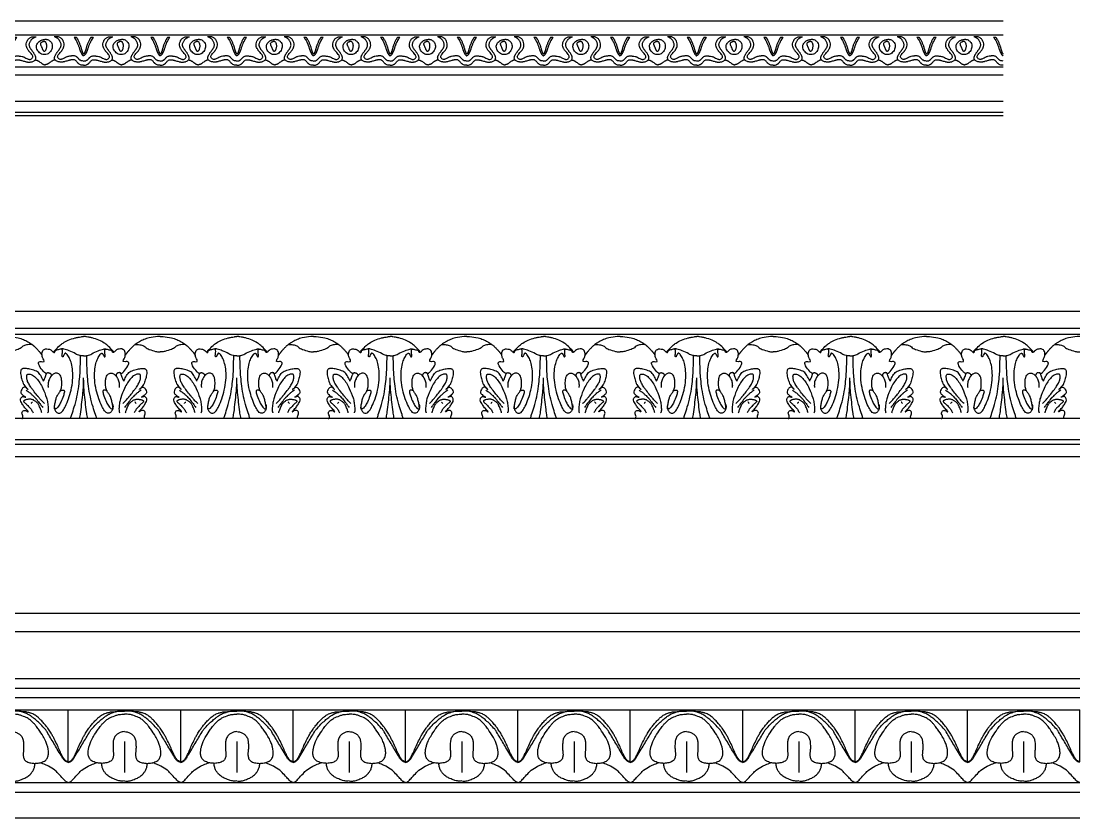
# Model space of a CAD drawing. Header units: millimetres. Extents: x 119.1 to 211.3, y 226 to 289.5.
# Drawn here: x 190.62 to 211.34, y 242.56 to 258.17 of the extents above; entities that cross this region are included whole.
import ezdxf

# ---------------------------------------------------------------- set-up
doc = ezdxf.new("R2010")
doc.units = ezdxf.units.MM

# ---------------------------------------------------------------- blocks, each defined once
blk = doc.blocks.new('*U252')
at = {"color": 0}
for p, q in [((1.5, 1.424), (-1.5, 1.424)), ((1.5, 1.094), (-1.5, 1.094)), ((1.5, 0.973), (-1.5, 0.973)), ((1.5, -0.673), (-1.5, -0.673)), ((1.5, -1.089), (-1.5, -1.089)), ((1.5, -1.178), (-1.5, -1.178)), ((1.5, -1.424), (-1.5, -1.424))]:
    blk.add_line(p, q, dxfattribs=at)
for points in [[(-1.5, 0.937, -0.009265), (-1.461, 0.938, -0.024112), (-1.446, 0.937, -0.032651), (-1.28, 0.91, -0.051327), (-1.178, 0.876, -0.015864), (-1.091, 0.833, -0.029188), (-1.046, 0.805, -0.0031), (-1.009, 0.779, -0.013546), (-1.001, 0.772, -0.005427), (-0.98, 0.756, -0.008258), (-0.967, 0.744, -0.008215), (-0.943, 0.722, -0.010236), (-0.925, 0.704, -0.003917), (-0.906, 0.684, -0.007644), (-0.897, 0.674, -0.001333), (-0.881, 0.656, -0.002462), (-0.873, 0.646, -0.000233), (-0.866, 0.638, -0.000934), (-0.865, 0.637, -0.00168), (-0.858, 0.628, -0.002001), (-0.852, 0.621, -0.000953), (-0.85, 0.619, -0.001013), (-0.849, 0.617, -0.004088), (-0.846, 0.614, -0.003501), (-0.843, 0.61, -0.002399), (-0.84, 0.605, -0.004024), (-0.838, 0.603, -0.000046), (-0.838, 0.603, -0.000083), (-0.837, 0.602, -0.000848), (-0.834, 0.597, -0.000627), (-0.828, 0.59, -0.000987), (-0.828, 0.589, -0.00001), (-0.823, 0.582, -0.00253), (-0.82, 0.577, -0.00158), (-0.815, 0.57)], [(-0.59, 0.634, -0.007905), (-0.566, 0.663, -0.017317), (-0.554, 0.675, -0.019623), (-0.467, 0.758, -0.028886), (-0.403, 0.808, -0.04973), (-0.3, 0.864, -0.041813), (-0.168, 0.907, -0.008229), (-0.107, 0.921, -0.009921), (-0.055, 0.931, -0.024032), (-0.038, 0.933, -0.011014), (0, 0.934)], [(0.59, 0.634, 0.007905), (0.566, 0.663, 0.017317), (0.554, 0.676, 0.019623), (0.467, 0.758, 0.028886), (0.403, 0.808, 0.04973), (0.3, 0.864, 0.041813), (0.168, 0.907, 0.008229), (0.107, 0.921, 0.009921), (0.055, 0.931, 0.024032), (0.038, 0.933, 0.011014), (0, 0.934)], [(1.5, 0.937, 0.009265), (1.461, 0.938, 0.024112), (1.446, 0.937, 0.032651), (1.28, 0.91, 0.051327), (1.178, 0.876, 0.015864), (1.091, 0.833, 0.029188), (1.046, 0.805, 0.0031), (1.009, 0.779, 0.013546), (1.001, 0.773, 0.005427), (0.98, 0.756, 0.008258), (0.967, 0.744, 0.008215), (0.943, 0.722, 0.010236), (0.925, 0.704, 0.003917), (0.906, 0.684, 0.007644), (0.897, 0.674, 0.001333), (0.881, 0.656, 0.002462), (0.873, 0.646, 0.000233), (0.866, 0.638, 0.000934), (0.865, 0.637, 0.00168), (0.858, 0.628, 0.002001), (0.852, 0.621, 0.000953), (0.85, 0.619, 0.001013), (0.849, 0.617, 0.004088), (0.846, 0.614, 0.003501), (0.843, 0.61, 0.002399), (0.84, 0.605, 0.004024), (0.838, 0.603, 0.000046), (0.838, 0.603, 0.000083), (0.837, 0.602, 0.000848), (0.834, 0.597, 0.000627), (0.828, 0.59, 0.000987), (0.828, 0.589, 0.00001), (0.823, 0.582, 0.00253), (0.82, 0.577, 0.00158), (0.815, 0.57)], [(-1.01, 0.78, 0.014875), (-1.036, 0.781, 0.026831), (-1.05, 0.781, 0.021209), (-1.097, 0.775, 0.023595), (-1.138, 0.767, 0.119445), (-1.202, 0.732, -0.091224), (-1.283, 0.683, -0.03369), (-1.409, 0.644, -0.062134), (-1.48, 0.637, -0.001125), (-1.498, 0.637, -0.013389), (-1.5, 0.637), (-1.5, 0.637, -0.000039), (-1.5, 0.637, -0.000035), (-1.5, 0.637)], [(-0.732, 0.203, -0.020945), (-0.766, 0.23, -0.032638), (-0.785, 0.25, -0.043803), (-0.867, 0.361, -0.119072), (-0.883, 0.41, -0.015011), (-0.884, 0.418, -0.038757), (-0.883, 0.421, -0.129555), (-0.88, 0.43, -0.074354), (-0.868, 0.441, -0.259261), (-0.833, 0.445, 0.18913), (-0.787, 0.444, 0.013345), (-0.776, 0.449, 0.163806), (-0.776, 0.449, 0.107539), (-0.775, 0.45, 0.023371), (-0.775, 0.456, 0.155972), (-0.79, 0.501, -0.11976), (-0.813, 0.557, -0.001508), (-0.815, 0.572, -0.008918), (-0.815, 0.575, -0.010488), (-0.815, 0.576, -0.001423), (-0.816, 0.588, -0.081218), (-0.812, 0.623, -0.069504), (-0.797, 0.66, -0.155991), (-0.77, 0.684, -0.110956), (-0.72, 0.693, -0.055891), (-0.671, 0.686, -0.095956), (-0.645, 0.673, -0.036831), (-0.615, 0.648, 0.048737), (-0.592, 0.629, 0.00177), (-0.586, 0.624, 0.023716), (-0.585, 0.624, 0.032981), (-0.583, 0.623, 0.029648), (-0.581, 0.622, 0.049577), (-0.579, 0.622, 0.072701), (-0.577, 0.622, 0.023979), (-0.576, 0.622, 0.014845), (-0.575, 0.623, 0.055902), (-0.574, 0.624, 0.016455), (-0.57, 0.627, 0.071951), (-0.567, 0.63, 0.034458), (-0.562, 0.639, 0.109955), (-0.56, 0.646, 0.074555), (-0.561, 0.655)], [(0, 0.556, -0.02151), (-0.028, 0.556, -0.030126), (-0.048, 0.558, -0.004046), (-0.065, 0.561, -0.00634), (-0.076, 0.564, -0.083104), (-0.157, 0.596, 0.051032), (-0.286, 0.657, 0.014574), (-0.388, 0.689, 0.069057), (-0.41, 0.692, 0.008512), (-0.425, 0.692, 0.022977), (-0.43, 0.692, 0.004694), (-0.434, 0.691, 0.002239), (-0.441, 0.69, 0.024449), (-0.46, 0.686, 0.006332), (-0.532, 0.667, 0.031029), (-0.546, 0.663, 0.012778), (-0.578, 0.649)], [(-0.568, -0.398, 0.033812), (-0.574, -0.423, 0.052081), (-0.575, -0.439, 0.017774), (-0.572, -0.467, 0.030016), (-0.569, -0.483, 0.052207), (-0.564, -0.498, 0.026716), (-0.548, -0.526, 0.08881), (-0.526, -0.55, 0.08924), (-0.498, -0.565, 0.134639), (-0.469, -0.566, 0.10777), (-0.438, -0.551, 0.079959), (-0.408, -0.519, 0.033668), (-0.357, -0.429, 0.028813), (-0.296, -0.282, 0.026117), (-0.247, -0.114, 0.038081), (-0.216, 0.083, 0.041851), (-0.216, 0.265, 0.038801), (-0.24, 0.407, 0.054263), (-0.275, 0.504, 0.038738), (-0.322, 0.583, 0.11177), (-0.346, 0.604, 0.006986), (-0.352, 0.607, 0.056198), (-0.353, 0.608, 0.042827), (-0.356, 0.608, 0.052332), (-0.359, 0.608, 0.057503), (-0.362, 0.607, 0.052735), (-0.365, 0.606, 0.04635), (-0.368, 0.604, 0.036833), (-0.371, 0.6, 0.038453), (-0.376, 0.594, 0.008216), (-0.392, 0.564, 0.035529), (-0.399, 0.549, -0.066631), (-0.403, 0.542, -0.173951), (-0.405, 0.54, -0.082412), (-0.411, 0.539, -0.186842), (-0.418, 0.543, -0.137387), (-0.423, 0.552, -0.129815), (-0.422, 0.576, 0.071509), (-0.416, 0.619, 0.010014), (-0.416, 0.666, 0.075056), (-0.417, 0.672, 0.025866), (-0.419, 0.675, 0.013663), (-0.421, 0.68, 0.058096), (-0.425, 0.686, 0.044747), (-0.431, 0.692)], [(0, 0.556, 0.02151), (0.028, 0.556, 0.030126), (0.048, 0.558, 0.004046), (0.065, 0.562, 0.00634), (0.076, 0.564, 0.083104), (0.157, 0.596, -0.051032), (0.286, 0.657, -0.014574), (0.388, 0.689, -0.069057), (0.41, 0.692, -0.008512), (0.425, 0.692, -0.022977), (0.43, 0.692, -0.004694), (0.434, 0.691, -0.002239), (0.441, 0.69, -0.024449), (0.46, 0.687, -0.006332), (0.532, 0.667, -0.031029), (0.546, 0.663, -0.012778), (0.578, 0.649)], [(0.568, -0.398, -0.033812), (0.574, -0.423, -0.052081), (0.575, -0.439, -0.017774), (0.572, -0.467, -0.030016), (0.569, -0.483, -0.052207), (0.564, -0.498, -0.026716), (0.548, -0.526, -0.08881), (0.526, -0.55, -0.08924), (0.498, -0.565, -0.134639), (0.469, -0.566, -0.10777), (0.438, -0.551, -0.079959), (0.408, -0.519, -0.033668), (0.357, -0.429, -0.028813), (0.296, -0.282, -0.026117), (0.247, -0.114, -0.038081), (0.216, 0.083, -0.041851), (0.216, 0.265, -0.038801), (0.24, 0.407, -0.054263), (0.275, 0.504, -0.038738), (0.322, 0.583, -0.11177), (0.346, 0.604, -0.006986), (0.352, 0.607, -0.056198), (0.353, 0.608, -0.042827), (0.356, 0.608, -0.052332), (0.359, 0.608, -0.057503), (0.362, 0.607, -0.052735), (0.365, 0.606, -0.04635), (0.368, 0.604, -0.036833), (0.371, 0.6, -0.038453), (0.376, 0.594, -0.008216), (0.392, 0.564, -0.035529), (0.399, 0.549, 0.066631), (0.403, 0.542, 0.173951), (0.405, 0.54, 0.082412), (0.411, 0.54, 0.186842), (0.418, 0.543, 0.137387), (0.423, 0.552, 0.129815), (0.422, 0.576, -0.071509), (0.416, 0.62, -0.010014), (0.416, 0.666, -0.075056), (0.417, 0.672, -0.025866), (0.419, 0.675, -0.013663), (0.421, 0.68, -0.058096), (0.425, 0.686, -0.044747), (0.431, 0.692)], [(0.732, 0.203, 0.020945), (0.766, 0.23, 0.032638), (0.785, 0.25, 0.043803), (0.867, 0.361, 0.119072), (0.883, 0.41, 0.015011), (0.884, 0.418, 0.038757), (0.883, 0.422, 0.129555), (0.88, 0.43, 0.074354), (0.868, 0.441, 0.259261), (0.833, 0.445, -0.18913), (0.787, 0.444, -0.013345), (0.776, 0.449, -0.163806), (0.776, 0.449, -0.107539), (0.775, 0.45, -0.023371), (0.775, 0.456, -0.155972), (0.79, 0.501, 0.11976), (0.813, 0.557, 0.001508), (0.815, 0.572, 0.008918), (0.815, 0.575, 0.010488), (0.815, 0.576, 0.001423), (0.816, 0.588, 0.081218), (0.812, 0.623, 0.069504), (0.797, 0.66, 0.155991), (0.77, 0.684, 0.110956), (0.72, 0.693, 0.055891), (0.671, 0.686, 0.095956), (0.645, 0.673, 0.036831), (0.615, 0.648, -0.048737), (0.592, 0.629, -0.00177), (0.586, 0.624, -0.023716), (0.585, 0.624, -0.032981), (0.583, 0.623, -0.029648), (0.581, 0.623, -0.049577), (0.579, 0.622, -0.072701), (0.577, 0.622, -0.023979), (0.576, 0.623, -0.014845), (0.575, 0.623, -0.055902), (0.574, 0.624, -0.016455), (0.57, 0.627, -0.071951), (0.567, 0.63, -0.034458), (0.562, 0.639, -0.109955), (0.56, 0.646, -0.074555), (0.561, 0.655)], [(1.01, 0.78, -0.014875), (1.036, 0.781, -0.026831), (1.05, 0.781, -0.021209), (1.097, 0.775, -0.023595), (1.138, 0.767, -0.119445), (1.202, 0.732, 0.091224), (1.283, 0.683, 0.03369), (1.409, 0.644, 0.062134), (1.48, 0.637, 0.001125), (1.498, 0.637, 0.013389), (1.5, 0.637), (1.5, 0.637, 0.000039), (1.5, 0.637, 0.000035), (1.5, 0.637)], [(-0.256, -0.666, 0.000102), (-0.255, -0.663, 0.000908), (-0.254, -0.662, 0.004932), (-0.232, -0.594, 0.002262), (-0.184, -0.444, 0.021943), (-0.131, -0.243, 0.021968), (-0.096, -0.038, 0.009403), (-0.076, 0.146, 0.013589), (-0.068, 0.274, 0.000142), (-0.064, 0.386, 0.00077), (-0.064, 0.407), (-0.06, 0.53, 0.000003), (-0.06, 0.536, 0.000001), (-0.059, 0.561)], [(0.256, -0.666, -0.000102), (0.255, -0.663, -0.000908), (0.254, -0.662, -0.004932), (0.232, -0.594, -0.002262), (0.184, -0.444, -0.021943), (0.131, -0.243, -0.021968), (0.096, -0.038, -0.009403), (0.076, 0.146, -0.013589), (0.068, 0.274, -0.000142), (0.064, 0.386, -0.00077), (0.064, 0.407), (0.06, 0.531, -0.000003), (0.06, 0.536, -0.000001), (0.059, 0.561)], [(-0.787, 0.064, 0.00877), (-0.797, 0.088, 0.01336), (-0.804, 0.103, 0.026402), (-0.855, 0.192, 0.056614), (-0.885, 0.229, 0.092233), (-0.925, 0.255, 0.039743), (-1.028, 0.289, 0.022208), (-1.121, 0.308, 0.048506), (-1.164, 0.311, 0.041089), (-1.188, 0.308, 0.059061), (-1.204, 0.302, 0.137393), (-1.22, 0.289, 0.089529), (-1.232, 0.262, 0.087248), (-1.234, 0.213, 0.040317), (-1.214, 0.111, 0.015933), (-1.183, 0.016, 0.065164), (-1.172, -0.006, 0.01464), (-1.143, -0.044, 0.017818), (-1.118, -0.074, 0.00035), (-1.107, -0.087, 0.00481), (-1.106, -0.088, 0.002411), (-1.103, -0.09, 0.000727), (-1.096, -0.098, 0.011386), (-1.095, -0.099, 0.003772), (-1.091, -0.102)], [(-0.787, 0.064, 0.014306), (-0.765, 0.108, 0.024734), (-0.755, 0.134, 0.005127), (-0.741, 0.174, -0.009487), (-0.734, 0.195, -0.015183), (-0.726, 0.214, -0.046639), (-0.723, 0.22, -0.127099), (-0.719, 0.223, -0.063815), (-0.71, 0.226, -0.040203), (-0.7, 0.228, -0.037294), (-0.689, 0.227, -0.03761), (-0.679, 0.225, -0.033381), (-0.667, 0.221, -0.056599), (-0.657, 0.216, -0.049447), (-0.647, 0.208, -0.077391), (-0.642, 0.201, -0.036005), (-0.636, 0.185, -0.099467), (-0.634, 0.17, -0.07691), (-0.639, 0.152)], [(-0.571, -0.47, -0.006073), (-0.572, -0.459, -0.029314), (-0.572, -0.456, -0.028141), (-0.568, -0.419, -0.013381), (-0.554, -0.343, -0.015259), (-0.535, -0.265, -0.044845), (-0.525, -0.24, -0.044167), (-0.499, -0.196, 0.03229), (-0.461, -0.138, 0.000932), (-0.454, -0.124, 0.003212), (-0.452, -0.12, 0.025809), (-0.45, -0.116, 0.004976), (-0.441, -0.092, 0.072182), (-0.431, -0.048, 0.030227), (-0.429, 0.06, 0.053945), (-0.441, 0.134, 0.082557), (-0.462, 0.179, 0.098295), (-0.489, 0.207, 0.11707), (-0.52, 0.218, 0.074283), (-0.557, 0.217, 0.096827), (-0.583, 0.207, 0.024807), (-0.612, 0.187, 0.053373), (-0.623, 0.176, 0.005017), (-0.636, 0.16, 0.016579), (-0.639, 0.156, 0.005203), (-0.647, 0.145, 0.005264), (-0.654, 0.134, 0.012438), (-0.657, 0.128, 0.003929), (-0.668, 0.109, 0.0434), (-0.685, 0.069, 0.047147), (-0.695, 0.031, 0.022225), (-0.696, 0.012, 0.010381), (-0.698, -0.029, 0.020066), (-0.697, -0.04, 0.010525), (-0.695, -0.061)], [(0.571, -0.47, 0.006073), (0.572, -0.459, 0.029314), (0.572, -0.456, 0.028141), (0.568, -0.419, 0.013381), (0.554, -0.343, 0.015259), (0.534, -0.265, 0.044845), (0.525, -0.24, 0.044167), (0.499, -0.196, -0.03229), (0.461, -0.138, -0.000932), (0.454, -0.124, -0.003212), (0.452, -0.12, -0.025809), (0.45, -0.116, -0.004976), (0.441, -0.092, -0.072182), (0.431, -0.048, -0.030227), (0.429, 0.06, -0.053945), (0.441, 0.134, -0.082557), (0.462, 0.179, -0.098295), (0.489, 0.207, -0.11707), (0.52, 0.218, -0.074283), (0.557, 0.217, -0.096827), (0.583, 0.207, -0.024807), (0.612, 0.187, -0.053373), (0.623, 0.176, -0.005017), (0.636, 0.16, -0.016579), (0.639, 0.156, -0.005203), (0.647, 0.145, -0.005264), (0.654, 0.134, -0.012438), (0.657, 0.128, -0.003929), (0.668, 0.109, -0.0434), (0.685, 0.069, -0.047147), (0.695, 0.031, -0.022225), (0.696, 0.012, -0.010381), (0.698, -0.029, -0.020066), (0.697, -0.04, -0.010525), (0.695, -0.06)], [(0.787, 0.064, -0.014306), (0.765, 0.108, -0.024734), (0.755, 0.134, -0.005127), (0.741, 0.174, 0.009487), (0.734, 0.195, 0.015183), (0.726, 0.214, 0.046639), (0.723, 0.22, 0.127099), (0.719, 0.223, 0.063815), (0.71, 0.226, 0.040203), (0.7, 0.228, 0.037294), (0.689, 0.227, 0.03761), (0.679, 0.225, 0.033381), (0.667, 0.222, 0.056599), (0.657, 0.216, 0.049447), (0.647, 0.208, 0.077391), (0.642, 0.201, 0.036005), (0.636, 0.185, 0.099467), (0.634, 0.17, 0.07691), (0.639, 0.152)], [(0.787, 0.064, -0.00877), (0.797, 0.088, -0.01336), (0.804, 0.103, -0.026402), (0.855, 0.192, -0.056614), (0.885, 0.229, -0.092233), (0.924, 0.255, -0.039743), (1.028, 0.289, -0.022208), (1.121, 0.308, -0.048506), (1.164, 0.311, -0.041089), (1.188, 0.308, -0.059061), (1.204, 0.302, -0.137393), (1.22, 0.289, -0.089529), (1.232, 0.262, -0.087248), (1.234, 0.213, -0.040317), (1.214, 0.111, -0.015933), (1.183, 0.016, -0.065164), (1.172, -0.006, -0.01464), (1.143, -0.044, -0.017818), (1.118, -0.074, -0.00035), (1.107, -0.087, -0.00481), (1.106, -0.088, -0.002411), (1.103, -0.09, -0.000727), (1.096, -0.098, -0.011386), (1.095, -0.099, -0.003772), (1.091, -0.102)], [(-0.767, -0.378, -0.008207), (-0.821, -0.322, -0.012532), (-0.855, -0.284, -0.000245), (-0.896, -0.236, -0.001727), (-0.901, -0.229, -0.007062), (-0.929, -0.195, -0.002565), (-1.002, -0.1, -0.020394), (-1.034, -0.055, -0.012704), (-1.081, 0.022, -0.067218), (-1.107, 0.085, -0.069212), (-1.115, 0.151, -0.06798), (-1.11, 0.181, -0.133459), (-1.101, 0.195, -0.152515), (-1.091, 0.2, -0.059969), (-1.06, 0.201, -0.114932), (-0.999, 0.18, -0.074336), (-0.924, 0.115, -0.038159), (-0.858, 0.027, -0.03447), (-0.8, -0.08, -0.02422), (-0.727, -0.263, -0.048565), (-0.705, -0.358, -0.012262), (-0.693, -0.461, -0.029323), (-0.692, -0.505, -0.000233), (-0.692, -0.511, -0.002069), (-0.692, -0.512, -0.008085), (-0.693, -0.52, -0.008343), (-0.693, -0.529, -0.038473), (-0.694, -0.531, -0.006966), (-0.696, -0.54, -0.063201), (-0.7, -0.547, -0.043903), (-0.706, -0.557)], [(-0.08, -0.671, 0.004168), (-0.06, -0.568, 0.015717), (-0.056, -0.541, 0.003392), (-0.013, -0.162, 0.014247), (-0.006, -0.072, 0.000833), (-0.005, -0.057, 0.000234), (-0.002, -0.002, 0.007314), (-0.001, 0.051, 0.004931), (0, 0.129)], [(0.08, -0.67, -0.004168), (0.06, -0.568, -0.015717), (0.056, -0.541, -0.003392), (0.013, -0.162, -0.014247), (0.006, -0.072, -0.000833), (0.005, -0.057, -0.000234), (0.002, -0.002, -0.007314), (0.001, 0.051, -0.004931), (0, 0.129)], [(0.767, -0.378, 0.008207), (0.821, -0.322, 0.012532), (0.855, -0.284, 0.000245), (0.896, -0.236, 0.001727), (0.901, -0.229, 0.007062), (0.929, -0.195, 0.002565), (1.002, -0.1, 0.020394), (1.034, -0.055, 0.012704), (1.081, 0.022, 0.067218), (1.107, 0.085, 0.069212), (1.115, 0.151, 0.06798), (1.11, 0.181, 0.133459), (1.101, 0.195, 0.152515), (1.091, 0.2, 0.059969), (1.06, 0.201, 0.114932), (0.999, 0.18, 0.074336), (0.924, 0.115, 0.038159), (0.858, 0.027, 0.03447), (0.8, -0.08, 0.02422), (0.727, -0.263, 0.048565), (0.705, -0.358, 0.012262), (0.693, -0.461, 0.029323), (0.692, -0.505, 0.000233), (0.692, -0.511, 0.002069), (0.692, -0.512, 0.008085), (0.693, -0.52, 0.008343), (0.693, -0.529, 0.038473), (0.694, -0.531, 0.006966), (0.696, -0.54, 0.063201), (0.699, -0.547, 0.043903), (0.706, -0.557)], [(-1.091, -0.102, 0.220719), (-1.091, -0.103, 0.239376), (-1.091, -0.103, 0.096624), (-1.091, -0.102, 0.091823), (-1.091, -0.102, 0.144133), (-1.091, -0.102, 0.026865), (-1.092, -0.1, 0.013184), (-1.092, -0.1, 0.00057), (-1.093, -0.098, 0.09005), (-1.118, -0.073, 0.085481), (-1.151, -0.058, 0.217548), (-1.177, -0.062, 0.109023), (-1.213, -0.099, 0.104967), (-1.231, -0.151, 0.205044), (-1.223, -0.179, 0.039591), (-1.202, -0.202, 0.027769), (-1.167, -0.23, 0.01646), (-1.153, -0.24, 0.014501), (-1.136, -0.25)], [(-1.127, -0.115, -0.01475), (-1.089, -0.14, -0.022192), (-1.064, -0.158, -0.000819), (-1.035, -0.183, -0.007363), (-1.032, -0.186, -0.009144), (-0.992, -0.222, -0.01041), (-0.958, -0.256, -0.001618), (-0.948, -0.266, -0.010257), (-0.946, -0.268, -0.004732), (-0.944, -0.271, -0.001403), (-0.935, -0.281, -0.004124), (-0.903, -0.321, -0.004202), (-0.871, -0.361, -0.003342), (-0.87, -0.362, -0.000174), (-0.846, -0.395, -0.010328), (-0.828, -0.419, -0.006736), (-0.802, -0.457)], [(-0.455, -0.126, -0.011631), (-0.446, -0.122, -0.014576), (-0.438, -0.12, -0.023064), (-0.414, -0.114, -0.038792), (-0.4, -0.113, -0.159236), (-0.39, -0.116, -0.109677), (-0.38, -0.127, -0.17794), (-0.376, -0.145, -0.037393), (-0.397, -0.226, -0.030035), (-0.447, -0.351, -0.046488), (-0.492, -0.427, -0.03769), (-0.524, -0.465, -0.087749), (-0.542, -0.478, -0.096814), (-0.561, -0.482, -0.231861), (-0.569, -0.479, -0.109428), (-0.571, -0.476, -0.078511), (-0.571, -0.47)], [(0.455, -0.126, 0.011631), (0.446, -0.122, 0.014576), (0.438, -0.12, 0.023064), (0.414, -0.114, 0.038792), (0.4, -0.113, 0.159236), (0.39, -0.116, 0.109677), (0.38, -0.127, 0.17794), (0.376, -0.145, 0.037393), (0.397, -0.226, 0.030035), (0.447, -0.351, 0.046488), (0.492, -0.427, 0.03769), (0.524, -0.465, 0.087749), (0.542, -0.478, 0.096814), (0.561, -0.482, 0.231861), (0.569, -0.479, 0.109428), (0.57, -0.475, 0.078511), (0.571, -0.47)], [(1.127, -0.115, 0.01475), (1.089, -0.14, 0.022192), (1.064, -0.158, 0.000819), (1.035, -0.183, 0.007363), (1.032, -0.186, 0.009144), (0.992, -0.222, 0.01041), (0.958, -0.256, 0.001618), (0.948, -0.266, 0.010257), (0.946, -0.268, 0.004732), (0.944, -0.271, 0.001403), (0.935, -0.281, 0.004124), (0.903, -0.321, 0.004202), (0.871, -0.361, 0.003342), (0.87, -0.362, 0.000174), (0.846, -0.394, 0.010328), (0.828, -0.419, 0.006736), (0.802, -0.457)], [(1.091, -0.102, -0.220719), (1.091, -0.103, -0.239376), (1.091, -0.103, -0.096624), (1.091, -0.102, -0.091823), (1.091, -0.102, -0.144133), (1.091, -0.102, -0.026865), (1.092, -0.1, -0.013184), (1.092, -0.1, -0.00057), (1.093, -0.098, -0.09005), (1.118, -0.073, -0.085481), (1.151, -0.058, -0.217548), (1.177, -0.062, -0.109023), (1.213, -0.099, -0.104967), (1.231, -0.151, -0.205044), (1.223, -0.179, -0.039591), (1.202, -0.202, -0.027769), (1.167, -0.23, -0.01646), (1.153, -0.24, -0.014501), (1.136, -0.25)], [(-1.084, -0.542, 0.002105), (-1.085, -0.539, 0.012662), (-1.085, -0.539, 0.105081), (-1.106, -0.509, -0.04321), (-1.165, -0.442, -0.024127), (-1.207, -0.379, -0.036764), (-1.23, -0.334, -0.142103), (-1.235, -0.288, -0.179222), (-1.217, -0.256, -0.072643), (-1.195, -0.242, -0.14011), (-1.181, -0.241, -0.01904), (-1.158, -0.245, -0.03083), (-1.144, -0.249), (-1.138, -0.252), (-1.132, -0.254, 0.036544), (-1.13, -0.255, 0.22831), (-1.129, -0.254, 0.096607), (-1.129, -0.254, 0.083293), (-1.129, -0.254, 0.259244), (-1.129, -0.254, 0.25602), (-1.13, -0.254)], [(-0.819, -0.557, -0.009866), (-0.837, -0.501, -0.013497), (-0.852, -0.461, -0.001256), (-0.87, -0.42, -0.009751), (-0.872, -0.415, -0.037535), (-0.882, -0.397, -0.02582), (-0.9, -0.372, -0.02977), (-0.917, -0.354, -0.025438), (-0.939, -0.335, -0.027036), (-0.96, -0.321, -0.025136), (-0.984, -0.307, -0.034641), (-1.009, -0.297, -0.039919), (-1.031, -0.292, -0.037613), (-1.056, -0.29, -0.043153), (-1.078, -0.292, -0.017092), (-1.102, -0.297, -0.014073), (-1.131, -0.305, -0.012056), (-1.146, -0.31, -0.014105), (-1.159, -0.315, -0.079521), (-1.172, -0.322, -0.163077), (-1.175, -0.329, -0.079892), (-1.175, -0.333, -0.087905), (-1.174, -0.338, -0.030491), (-1.171, -0.344, -0.047561), (-1.168, -0.347, -0.007923), (-1.16, -0.355, -0.004211), (-1.146, -0.368, -0.00587), (-1.127, -0.385, 0.004658), (-1.104, -0.407, 0.020307), (-1.093, -0.417, 0.003663), (-1.039, -0.477, 0.040847), (-1.019, -0.503, 0.022151), (-0.988, -0.557)], [(-1.028, -0.378, -0.036333), (-1.018, -0.365, -0.036333), (-1.007, -0.353, -0.006763), (-1.004, -0.351, -0.006763), (-1.002, -0.349)], [(0.819, -0.557, 0.009866), (0.837, -0.501, 0.013497), (0.852, -0.461, 0.001256), (0.87, -0.42, 0.009751), (0.872, -0.415, 0.037535), (0.882, -0.396, 0.02582), (0.9, -0.372, 0.02977), (0.917, -0.354, 0.025438), (0.939, -0.335, 0.027036), (0.96, -0.32, 0.025136), (0.984, -0.307, 0.034641), (1.009, -0.297, 0.039919), (1.031, -0.292, 0.037613), (1.056, -0.29, 0.043153), (1.078, -0.292, 0.017092), (1.102, -0.297, 0.014073), (1.131, -0.305, 0.012056), (1.146, -0.31, 0.014105), (1.159, -0.315, 0.079521), (1.171, -0.322, 0.163077), (1.175, -0.329, 0.079892), (1.175, -0.333, 0.087905), (1.174, -0.338, 0.030491), (1.171, -0.344, 0.047561), (1.168, -0.347, 0.007923), (1.16, -0.355, 0.004211), (1.146, -0.368, 0.00587), (1.127, -0.385, -0.004658), (1.104, -0.407, -0.020307), (1.093, -0.417, -0.003663), (1.039, -0.477, -0.040847), (1.019, -0.503, -0.022151), (0.988, -0.557)], [(1.028, -0.378, 0.036333), (1.018, -0.365, 0.036333), (1.007, -0.353, 0.006763), (1.004, -0.351, 0.006763), (1.002, -0.349)], [(1.084, -0.542, -0.002105), (1.085, -0.539, -0.012662), (1.085, -0.539, -0.105081), (1.106, -0.508, 0.04321), (1.165, -0.442, 0.024127), (1.207, -0.379, 0.036764), (1.23, -0.334, 0.142103), (1.235, -0.288, 0.179222), (1.217, -0.256, 0.072643), (1.194, -0.242, 0.14011), (1.181, -0.241, 0.01904), (1.158, -0.245, 0.03083), (1.144, -0.249), (1.138, -0.252), (1.132, -0.254, -0.036544), (1.13, -0.254, -0.22831), (1.129, -0.254, -0.096607), (1.129, -0.254, -0.083293), (1.129, -0.254, -0.259244), (1.129, -0.254, -0.25602), (1.129, -0.254)], [(-1.212, -0.67, 0.050664), (-1.207, -0.671, 0.060205), (-1.203, -0.67, 0.0818), (-1.195, -0.666, 0.103495), (-1.19, -0.66, 0.112951), (-1.189, -0.656, 0.023593), (-1.188, -0.633, 0.129447), (-1.198, -0.598, -0.1318), (-1.207, -0.563, -0.158539), (-1.197, -0.53, -0.189793), (-1.172, -0.514, -0.107381), (-1.136, -0.515, -0.099697), (-1.1, -0.531, -0.000703), (-1.094, -0.535, 0.002916), (-1.093, -0.536, 0.000283), (-1.087, -0.541, 0.001016), (-1.086, -0.542, 0.010489), (-1.085, -0.542, 0.019899), (-1.085, -0.542, 0.282829), (-1.084, -0.542, 0.095332), (-1.084, -0.542)], [(1.212, -0.67, -0.050664), (1.207, -0.671, -0.060205), (1.203, -0.67, -0.0818), (1.195, -0.666, -0.103495), (1.19, -0.66, -0.112951), (1.189, -0.656, -0.023593), (1.188, -0.633, -0.129447), (1.198, -0.598, 0.1318), (1.207, -0.563, 0.158539), (1.197, -0.53, 0.189793), (1.172, -0.514, 0.107381), (1.136, -0.515, 0.099697), (1.1, -0.531, 0.000703), (1.094, -0.535, -0.002916), (1.093, -0.536, -0.000283), (1.087, -0.541, -0.001016), (1.085, -0.542, -0.010489), (1.085, -0.542, -0.019899), (1.085, -0.542, -0.282829), (1.084, -0.542, -0.095332), (1.084, -0.542)]]:
    blk.add_lwpolyline(points, format="xyb", dxfattribs=at)
for centre, start, end in [((-1.399, -0.658), 56.3072, 57.2357), ((1.399, -0.658), 122.7613, 123.6898)]:
    blk.add_arc(centre, 0.485, start, end, dxfattribs=at)
blk = doc.blocks.new('*U253')
at = {"color": 0, "linetype": 'ByBlock', "lineweight": -2, "transparency": 16777216}
for p in [(12, 0), (15, 0), (18, 0), (21, 0), (24, 0), (27, 0), (30, 0)]:
    blk.add_blockref('*U252', p, dxfattribs=at)
blk = doc.blocks.new('*U260')
at = {"color": 0}
for p, q in [((-1.1, 2.005), (1.1, 2.005)), ((-1.1, 1.647), (1.1, 1.647)), ((-1.1, 0.721), (1.1, 0.721)), ((-1.1, 0.533), (1.1, 0.533)), ((-1.1, 0.35), (1.1, 0.35)), ((-1.1, 0.11), (1.1, 0.11)), ((1.1, -0.909), (1.1, 0.111)), ((0, -0.512), (0, -1.114)), ((-1.1, -1.31), (1.1, -1.31)), ((-1.1, -1.504), (1.1, -1.504)), ((-1.1, -2.005), (1.1, -2.005))]:
    blk.add_line(p, q, dxfattribs=at)
at = {"color": 0, "flags": 128}
for points in [[(-1.1, -0.924, 0.044236), (-1.062, -0.91, 0.083154), (-1.044, -0.898, 0.020996), (-1.004, -0.857, 0.048078), (-0.989, -0.836, 0.00008), (-0.964, -0.794, 0.000025), (-0.884, -0.66, 0.00013), (-0.75, -0.435, -0.000259), (-0.683, -0.322, -0.043534), (-0.647, -0.271, -0.020088), (-0.556, -0.173, -0.01466), (-0.474, -0.097, -0.017806), (-0.403, -0.039, -0.012755), (-0.359, -0.007, -0.014034), (-0.317, 0.02, -0.034584), (-0.303, 0.027, -0.006276), (-0.22, 0.061, -0.069394), (-0.128, 0.084, -0.051365), (0, 0.084)], [(-1.1, -0.909, 0.053443), (-1.054, -0.891, 0.103077), (-1.035, -0.875, 0.022394), (-0.998, -0.826, 0.036091), (-0.98, -0.793, 0.012072), (-0.933, -0.691, -0.011963), (-0.887, -0.588, -0.002854), (-0.829, -0.469, -0.005963), (-0.8, -0.413, -0.017231), (-0.763, -0.348, -0.013117), (-0.709, -0.266, -0.015853), (-0.666, -0.209, -0.012709), (-0.609, -0.14, -0.017239), (-0.549, -0.076, -0.023281), (-0.501, -0.032, -0.01838), (-0.468, -0.007, -0.021145), (-0.438, 0.012, -0.026087), (-0.405, 0.029, -0.021404), (-0.362, 0.047, -0.025593), (-0.341, 0.053, -0.007929), (-0.273, 0.068, -0.044081), (-0.238, 0.072, -0.02642), (-0.179, 0.071)], [(0, -0.317, 0.040061), (-0.049, -0.323, 0.056763), (-0.083, -0.334, 0.020427), (-0.133, -0.359, 0.051096), (-0.152, -0.372, 0.049573), (-0.176, -0.398, 0.047719), (-0.196, -0.429, 0.033932), (-0.211, -0.467, 0.044772), (-0.219, -0.497, 0.027254), (-0.223, -0.542, 0.013834), (-0.225, -0.631, 0.026993), (-0.22, -0.709, -0.033464), (-0.216, -0.771, -0.041501), (-0.22, -0.805, -0.041018), (-0.229, -0.839, -0.080667), (-0.244, -0.867, -0.071271), (-0.271, -0.893, -0.050811), (-0.305, -0.912, -0.047152), (-0.345, -0.925, -0.024439), (-0.394, -0.934, -0.029062), (-0.437, -0.938, -0.024448), (-0.483, -0.936, -0.023184), (-0.532, -0.93, -0.034915), (-0.575, -0.919, -0.033631), (-0.617, -0.902, -0.054541), (-0.65, -0.881, -0.059578), (-0.675, -0.856, -0.054346), (-0.694, -0.825, -0.058095), (-0.705, -0.794, -0.029982), (-0.711, -0.756, -0.035496), (-0.712, -0.723, -0.01987), (-0.709, -0.69, -0.015841), (-0.703, -0.649, -0.030706), (-0.687, -0.589, -0.023154), (-0.659, -0.512, -0.032403), (-0.607, -0.409, -0.022515), (-0.516, -0.271, -0.010788), (-0.464, -0.202, -0.01546), (-0.425, -0.155, -0.035139), (-0.374, -0.106, -0.031166), (-0.311, -0.059, -0.044031), (-0.275, -0.04, -0.014817), (-0.165, 0.003, -0.053037), (-0.101, 0.019, -0.034777), (0, 0.025)], [(1.1, -0.924, -0.044236), (1.062, -0.91, -0.083154), (1.044, -0.898, -0.020996), (1.004, -0.857, -0.048078), (0.989, -0.836, -0.00008), (0.964, -0.794, -0.000025), (0.884, -0.66, -0.00013), (0.75, -0.435, 0.000259), (0.683, -0.322, 0.043534), (0.647, -0.271, 0.020088), (0.556, -0.173, 0.01466), (0.474, -0.097, 0.017806), (0.403, -0.039, 0.012755), (0.359, -0.007, 0.014034), (0.317, 0.02, 0.034584), (0.303, 0.027, 0.006276), (0.22, 0.061, 0.069394), (0.128, 0.084, 0.051365), (0, 0.084)], [(0, -0.317, -0.040061), (0.049, -0.323, -0.056763), (0.083, -0.334, -0.020427), (0.133, -0.359, -0.051096), (0.152, -0.372, -0.049573), (0.176, -0.398, -0.047719), (0.196, -0.429, -0.033932), (0.211, -0.467, -0.044772), (0.219, -0.497, -0.027254), (0.223, -0.542, -0.013834), (0.225, -0.631, -0.026993), (0.22, -0.709, 0.033464), (0.216, -0.771, 0.041501), (0.22, -0.805, 0.041018), (0.229, -0.839, 0.080667), (0.244, -0.867, 0.071271), (0.271, -0.893, 0.050811), (0.305, -0.912, 0.047152), (0.345, -0.925, 0.024439), (0.394, -0.934, 0.029062), (0.437, -0.938, 0.024448), (0.483, -0.936, 0.023184), (0.532, -0.93, 0.034915), (0.575, -0.919, 0.033631), (0.617, -0.902, 0.054541), (0.65, -0.881, 0.059578), (0.675, -0.856, 0.054346), (0.694, -0.825, 0.058095), (0.705, -0.794, 0.029982), (0.711, -0.756, 0.035496), (0.712, -0.723, 0.01987), (0.709, -0.69, 0.015841), (0.703, -0.649, 0.030706), (0.687, -0.589, 0.023154), (0.659, -0.512, 0.032403), (0.607, -0.409, 0.022515), (0.516, -0.271, 0.010788), (0.464, -0.202, 0.01546), (0.425, -0.155, 0.035139), (0.374, -0.106, 0.031166), (0.311, -0.059, 0.044031), (0.275, -0.04, 0.014817), (0.165, 0.003, 0.053037), (0.101, 0.019, 0.034777), (0, 0.025)], [(1.1, -0.909, -0.053443), (1.054, -0.891, -0.103077), (1.035, -0.875, -0.022394), (0.998, -0.826, -0.036091), (0.98, -0.793, -0.012072), (0.933, -0.691, 0.011963), (0.887, -0.588, 0.002854), (0.829, -0.469, 0.005963), (0.8, -0.413, 0.017231), (0.763, -0.348, 0.013117), (0.709, -0.266, 0.015853), (0.666, -0.209, 0.012709), (0.609, -0.14, 0.017239), (0.549, -0.076, 0.023281), (0.501, -0.032, 0.01838), (0.468, -0.007, 0.021145), (0.438, 0.012, 0.026087), (0.405, 0.029, 0.021404), (0.362, 0.047, 0.025593), (0.341, 0.053, 0.007929), (0.273, 0.068, 0.044081), (0.238, 0.072, 0.02642), (0.179, 0.071)], [(-1.1, -1.31, 0.046239), (-1.054, -1.296, 0.107603), (-1.037, -1.283, 0.001818), (-1.008, -1.251, -0.001633), (-0.975, -1.216, -0.000954), (-0.883, -1.115, -0.002904), (-0.852, -1.082, -0.063173), (-0.838, -1.07, -0.008076), (-0.714, -0.995, -0.033537), (-0.653, -0.964, -0.021606), (-0.552, -0.927)], [(0, -1.28, -0.037963), (-0.053, -1.286, -0.063778), (-0.085, -1.283, -0.011002), (-0.132, -1.271, -0.016193), (-0.164, -1.261, -0.029114), (-0.251, -1.225, -0.039083), (-0.311, -1.189, -0.027618), (-0.344, -1.164, -0.032222), (-0.37, -1.139, -0.036669), (-0.379, -1.126, -0.009658), (-0.411, -1.076, -0.068387), (-0.435, -1.019, -0.051193), (-0.448, -0.938)], [(0, -1.28, 0.037963), (0.053, -1.286, 0.063778), (0.085, -1.283, 0.011002), (0.132, -1.271, 0.016193), (0.164, -1.261, 0.029114), (0.251, -1.225, 0.039083), (0.311, -1.189, 0.027618), (0.344, -1.164, 0.032222), (0.37, -1.139, 0.036669), (0.379, -1.126, 0.009658), (0.411, -1.076, 0.068387), (0.435, -1.019, 0.051193), (0.448, -0.938)], [(1.1, -1.31, -0.046239), (1.054, -1.296, -0.107603), (1.037, -1.283, -0.001818), (1.008, -1.251, 0.001633), (0.975, -1.216, 0.000954), (0.883, -1.115, 0.002904), (0.852, -1.082, 0.063173), (0.838, -1.07, 0.008076), (0.714, -0.995, 0.033537), (0.653, -0.964, 0.021606), (0.552, -0.927)]]:
    blk.add_lwpolyline(points, format="xyb", dxfattribs=at)
blk = doc.blocks.new('*U261')
at = {"color": 0, "linetype": 'ByBlock', "lineweight": -2, "transparency": 16777216}
for p in [(11, 0), (13.2, 0), (15.4, 0), (17.6, 0), (19.8, 0), (22, 0), (24.2, 0), (26.4, 0), (28.6, 0), (30.8, 0)]:
    blk.add_blockref('*U260', p, dxfattribs=at)
blk = doc.blocks.new('*U277')
at = {"color": 0}
for p, q in [((0.75, 0.926), (-0.75, 0.926)), ((0.75, 0.653), (-0.75, 0.653)), ((0.75, 0.023), (-0.75, 0.023)), ((0.75, 0.023), (-0.75, 0.023)), ((0.75, -0.13), (-0.75, -0.13)), ((0.75, -0.649), (-0.75, -0.649)), ((0.75, -0.863), (-0.75, -0.863)), ((0.75, -0.926), (-0.75, -0.926))]:
    blk.add_line(p, q, dxfattribs=at)
at = {"color": 0, "flags": 128}
for points in [[(-0.75, 0.145, 0.045893), (-0.715, 0.149, 0.089495), (-0.698, 0.155, 0.005408), (-0.685, 0.163, 0.035672), (-0.683, 0.164, 0.011554), (-0.671, 0.175, 0.009721), (-0.657, 0.189, 0.009987), (-0.645, 0.202, -0.012772), (-0.633, 0.215, -0.017667), (-0.629, 0.218, -0.007443), (-0.619, 0.226, -0.078712), (-0.598, 0.238, -0.07268), (-0.573, 0.244, -0.014999), (-0.553, 0.245, -0.018088), (-0.537, 0.245, -0.006608), (-0.52, 0.244, -0.006091), (-0.501, 0.242, -0.025329), (-0.456, 0.235, -0.04661), (-0.433, 0.228, -0.006885), (-0.424, 0.224, -0.002701), (-0.4, 0.213, -0.016075), (-0.36, 0.193, 0.025248), (-0.334, 0.181, 0.045669), (-0.331, 0.18, 0.011716), (-0.318, 0.177, 0.106471), (-0.296, 0.178, 0.072984), (-0.268, 0.191, 0.121443), (-0.248, 0.211, 0.172081), (-0.244, 0.23, 0.07088), (-0.251, 0.253, 0.063486), (-0.265, 0.276, 0.019343), (-0.295, 0.31, -0.023086), (-0.32, 0.339, -0.004851), (-0.331, 0.353, -0.004376), (-0.343, 0.369, -0.056517), (-0.356, 0.393, -0.037867), (-0.37, 0.432, -0.094203), (-0.373, 0.481, -0.081806), (-0.357, 0.535, -0.016097), (-0.346, 0.555, -0.028286), (-0.339, 0.566, -0.045091), (-0.32, 0.589, -0.059739), (-0.302, 0.602, -0.049284), (-0.277, 0.613, -0.054696), (-0.254, 0.619, -0.007521), (-0.241, 0.62, -0.003986), (-0.218, 0.622, -0.016773), (-0.204, 0.622, -0.010556), (-0.181, 0.621)], [(0.75, 0.145, -0.041949), (0.71, 0.149, -0.093705), (0.693, 0.155, -0.005169), (0.68, 0.163, -0.036007), (0.678, 0.164, -0.011219), (0.666, 0.175, -0.009721), (0.652, 0.189, -0.009987), (0.64, 0.202, 0.012772), (0.628, 0.215, 0.017667), (0.624, 0.218, 0.007443), (0.614, 0.226, 0.078712), (0.593, 0.238, 0.07268), (0.568, 0.244, 0.014999), (0.548, 0.245, 0.018088), (0.532, 0.245, 0.006608), (0.515, 0.244, 0.006091), (0.496, 0.242, 0.025329), (0.451, 0.235, 0.04661), (0.428, 0.228, 0.006885), (0.419, 0.224, 0.002701), (0.395, 0.213, 0.016075), (0.355, 0.193, -0.025248), (0.329, 0.181, -0.045669), (0.326, 0.18, -0.011716), (0.313, 0.177, -0.106471), (0.291, 0.178, -0.072984), (0.263, 0.191, -0.121443), (0.243, 0.211, -0.172081), (0.239, 0.23, -0.07088), (0.246, 0.253, -0.063486), (0.26, 0.276, -0.019343), (0.29, 0.31, 0.023086), (0.315, 0.339, 0.004851), (0.326, 0.353, 0.004376), (0.338, 0.369, 0.056517), (0.351, 0.393, 0.037867), (0.365, 0.432, 0.094203), (0.368, 0.481, 0.081806), (0.352, 0.535, 0.016097), (0.341, 0.555, 0.028286), (0.334, 0.566, 0.045091), (0.315, 0.589, 0.059739), (0.297, 0.602, 0.049284), (0.272, 0.613, 0.054696), (0.249, 0.619, 0.007521), (0.236, 0.62, 0.003986), (0.213, 0.622, 0.016773), (0.199, 0.622, 0.010556), (0.176, 0.621)], [(-0.75, 0.062, 0.006724), (-0.734, 0.063, 0.036824), (-0.732, 0.063, 0.028658), (-0.696, 0.071, 0.054742), (-0.678, 0.079, 0.009815), (-0.667, 0.085, 0.020284), (-0.662, 0.089, 0.014845), (-0.654, 0.095, 0.01588), (-0.647, 0.1, 0.046885), (-0.639, 0.109, -0.022469), (-0.624, 0.128, -0.028435), (-0.602, 0.15, -0.047314), (-0.587, 0.161, -0.097), (-0.569, 0.168, -0.060804), (-0.537, 0.169, -0.009421), (-0.51, 0.167, -0.023652), (-0.499, 0.165, -0.004812), (-0.477, 0.16, -0.006591), (-0.461, 0.156, -0.013867), (-0.425, 0.145, 0.015015), (-0.388, 0.134, 0.008305), (-0.371, 0.13, 0.008546), (-0.355, 0.126, 0.02403), (-0.34, 0.124, 0.017747), (-0.321, 0.123, 0.027229), (-0.306, 0.123, 0.017761), (-0.284, 0.126, 0.029633), (-0.269, 0.129, 0.019112), (-0.247, 0.136, 0.051283), (-0.22, 0.149, 0.059802), (-0.201, 0.165, 0.03234), (-0.195, 0.171, 0.032746), (-0.191, 0.178, 0.104471), (-0.185, 0.198, 0.089448), (-0.186, 0.223, 0.010401), (-0.19, 0.235, 0.023792), (-0.192, 0.24, 0.016459), (-0.201, 0.26, 0.022377), (-0.209, 0.274, 0.008137), (-0.222, 0.296, 0.013131), (-0.232, 0.309, 0.000973), (-0.244, 0.326, -0.000985), (-0.256, 0.342, -0.000652), (-0.266, 0.356, -0.00055), (-0.279, 0.373, -0.018586), (-0.285, 0.382, -0.008136), (-0.297, 0.404, -0.033769), (-0.303, 0.415, -0.019136), (-0.31, 0.434, -0.067971), (-0.314, 0.456, -0.055824), (-0.312, 0.483, -0.046179), (-0.304, 0.51, -0.04804), (-0.292, 0.534, -0.016872), (-0.279, 0.553, -0.029184), (-0.27, 0.564, -0.021678), (-0.255, 0.579, -0.032549), (-0.243, 0.588, -0.016603), (-0.237, 0.592, -0.00439), (-0.213, 0.607, -0.022389), (-0.201, 0.613, -0.013352), (-0.181, 0.621)], [(-0.605, 0.611, 0.007237), (-0.613, 0.6, 0.013907), (-0.617, 0.594, 0.001112), (-0.626, 0.579, 0.004696), (-0.628, 0.576, 0.013919), (-0.638, 0.558, 0.010006), (-0.651, 0.533, 0.010357), (-0.662, 0.509, 0.010707), (-0.672, 0.485, 0.006907), (-0.684, 0.453, 0.011652), (-0.691, 0.433, 0.000712), (-0.7, 0.403, 0.0009), (-0.707, 0.379, 0.000336), (-0.71, 0.367, -0.000912), (-0.714, 0.354, -0.004481), (-0.716, 0.347, -0.002236), (-0.721, 0.332, -0.009335), (-0.724, 0.325, -0.00514), (-0.728, 0.313, -0.01882), (-0.731, 0.307, -0.011129), (-0.735, 0.298, -0.04208), (-0.738, 0.294, -0.030801), (-0.743, 0.289, -0.099537), (-0.746, 0.286, -0.097494), (-0.75, 0.286)], [(-0.563, 0.611, 0.007946), (-0.583, 0.581, 0.014549), (-0.593, 0.565, 0.001309), (-0.616, 0.523, 0.009955), (-0.619, 0.518, 0.012686), (-0.632, 0.491, 0.018426), (-0.64, 0.472, 0.003343), (-0.648, 0.45, 0.003164), (-0.656, 0.427, 0.002328), (-0.664, 0.403, -0.006819), (-0.672, 0.379, -0.004108), (-0.676, 0.367, -0.003024), (-0.681, 0.352, -0.006334), (-0.686, 0.341, -0.004037), (-0.693, 0.324, -0.010579), (-0.697, 0.315, -0.004854), (-0.706, 0.297, -0.019807), (-0.71, 0.288, -0.010469), (-0.72, 0.273, -0.055974), (-0.731, 0.26, -0.062741), (-0.743, 0.251, -0.056159), (-0.747, 0.25, -0.071689), (-0.75, 0.249)], [(0.75, 0.062, -0.052648), (0.702, 0.067, -0.081601), (0.673, 0.079, -0.002664), (0.658, 0.088, -0.022439), (0.657, 0.089, -0.012691), (0.648, 0.095, -0.01588), (0.642, 0.1, -0.046885), (0.634, 0.109, 0.022469), (0.619, 0.128, 0.028435), (0.597, 0.15, 0.047314), (0.582, 0.161, 0.097), (0.564, 0.168, 0.060804), (0.532, 0.169, 0.009421), (0.505, 0.167, 0.023652), (0.494, 0.165, 0.004812), (0.472, 0.16, 0.006591), (0.456, 0.156, 0.013867), (0.42, 0.145, -0.015015), (0.384, 0.134, -0.008305), (0.366, 0.13, -0.008546), (0.35, 0.126, -0.02403), (0.335, 0.124, -0.017747), (0.316, 0.123, -0.027229), (0.301, 0.123, -0.017761), (0.279, 0.126, -0.029633), (0.264, 0.129, -0.019112), (0.242, 0.136, -0.051283), (0.215, 0.149, -0.059802), (0.196, 0.165, -0.03234), (0.19, 0.171, -0.032746), (0.186, 0.178, -0.104471), (0.18, 0.198, -0.089448), (0.181, 0.223, -0.010401), (0.185, 0.235, -0.023792), (0.187, 0.24, -0.016459), (0.196, 0.26, -0.022377), (0.204, 0.274, -0.008137), (0.218, 0.296, -0.013131), (0.227, 0.309, -0.000973), (0.239, 0.326, 0.000985), (0.251, 0.342, 0.000652), (0.261, 0.356, 0.00055), (0.274, 0.373, 0.018586), (0.28, 0.382, 0.008136), (0.292, 0.404, 0.033769), (0.298, 0.415, 0.019136), (0.305, 0.434, 0.067971), (0.309, 0.456, 0.055824), (0.307, 0.483, 0.046179), (0.299, 0.51, 0.04804), (0.287, 0.534, 0.016872), (0.274, 0.553, 0.029184), (0.265, 0.564, 0.021678), (0.25, 0.579, 0.032549), (0.238, 0.588, 0.016603), (0.232, 0.592, 0.00439), (0.208, 0.607, 0.022389), (0.196, 0.613, 0.013352), (0.176, 0.621)], [(0.562, 0.611, -0.007946), (0.582, 0.581, -0.014549), (0.592, 0.565, -0.001309), (0.616, 0.523, -0.009955), (0.619, 0.518, -0.012686), (0.632, 0.491, -0.018426), (0.639, 0.472, -0.003343), (0.647, 0.45, -0.003164), (0.655, 0.427, -0.002328), (0.663, 0.403, 0.006819), (0.671, 0.379, 0.004108), (0.675, 0.367, 0.003024), (0.681, 0.352, 0.006334), (0.685, 0.341, 0.004037), (0.692, 0.324, 0.010579), (0.696, 0.315, 0.004854), (0.705, 0.297, 0.019807), (0.71, 0.288, 0.01009), (0.719, 0.273, 0.056355), (0.73, 0.26, 0.063192), (0.742, 0.251, 0.061483), (0.746, 0.25, 0.065907), (0.75, 0.249)], [(0.604, 0.611, -0.007237), (0.612, 0.6, -0.013907), (0.616, 0.594, -0.001112), (0.626, 0.579, -0.004696), (0.628, 0.576, -0.013919), (0.638, 0.558, -0.010006), (0.65, 0.533, -0.010357), (0.662, 0.509, -0.010707), (0.671, 0.485, -0.006907), (0.683, 0.453, -0.011652), (0.69, 0.433, -0.000712), (0.699, 0.403, -0.0009), (0.706, 0.379, -0.000336), (0.71, 0.367, 0.000912), (0.713, 0.354, 0.004481), (0.716, 0.347, 0.002236), (0.721, 0.332, 0.009335), (0.723, 0.325, 0.00514), (0.728, 0.313, 0.01882), (0.73, 0.307, 0.0107), (0.735, 0.298, 0.04251), (0.737, 0.294, 0.030619), (0.742, 0.289, 0.107112), (0.745, 0.286, 0.090117), (0.75, 0.286)], [(-0.199, 0.167, -0.001421), (-0.197, 0.167, -0.007926), (-0.197, 0.167, -0.011905), (-0.186, 0.164, -0.009805), (-0.173, 0.161, -0.019261), (-0.161, 0.156, -0.017699), (-0.148, 0.15, -0.017091), (-0.137, 0.145, -0.009591), (-0.12, 0.134, -0.027929), (-0.091, 0.113, 0.031743), (-0.062, 0.093, 0.00733), (-0.055, 0.089, 0.006822), (-0.047, 0.084, 0.038848), (-0.037, 0.08, 0.019724), (-0.017, 0.074, 0.052088), (-0.014, 0.073, 0.013982), (-0.002, 0.073)], [(0.194, 0.167, 0.001421), (0.192, 0.167, 0.007926), (0.192, 0.167, 0.011905), (0.181, 0.164, 0.009805), (0.168, 0.161, 0.019261), (0.156, 0.156, 0.017699), (0.143, 0.15, 0.017091), (0.133, 0.145, 0.009591), (0.115, 0.134, 0.027929), (0.086, 0.113, -0.031743), (0.057, 0.093, -0.00733), (0.05, 0.089, -0.006822), (0.042, 0.084, -0.038848), (0.032, 0.08, -0.019724), (0.012, 0.074, -0.052088), (0.009, 0.073, -0.013982), (-0.002, 0.073)]]:
    blk.add_lwpolyline(points, format="xyb", dxfattribs=at)
for points in [[(-0.605, 0.611), (-0.563, 0.611)], [(0.562, 0.611), (0.604, 0.611)]]:
    blk.add_lwpolyline(points, dxfattribs=at)
for points in [[(-0.002, 0.57, -0.012544), (0.003, 0.57, -0.007639), (0.012, 0.57, -0.02982), (0.014, 0.57, -0.003851), (0.027, 0.569, -0.102302), (0.062, 0.557, -0.070325), (0.105, 0.523, -0.097712), (0.127, 0.488, -0.085363), (0.136, 0.441, -0.068481), (0.131, 0.397, -0.065736), (0.114, 0.353, -0.062891), (0.086, 0.316, -0.069545), (0.053, 0.289, -0.078999), (0.013, 0.273, -0.078812), (-0.03, 0.271, -0.076922), (-0.072, 0.281, -0.072963), (-0.111, 0.305, -0.065096), (-0.144, 0.341, -0.070794), (-0.164, 0.38, -0.061446), (-0.173, 0.422, -0.084218), (-0.171, 0.453, -0.069385), (-0.156, 0.489, -0.081268), (-0.134, 0.515, -0.027983), (-0.104, 0.539, -0.053447), (-0.086, 0.549, -0.007943), (-0.065, 0.557, -0.024235), (-0.058, 0.559, -0.008372), (-0.042, 0.563, -0.011684), (-0.03, 0.566, -0.009604), (-0.014, 0.568, -0.014251)], [(-0.028, 0.532, -0.05494), (-0.023, 0.532, -0.038069), (-0.015, 0.53, -0.11767), (-0.005, 0.525, -0.075879), (0.006, 0.512, -0.044447), (0.014, 0.496, -0.043987), (0.019, 0.478, -0.025752), (0.022, 0.458, -0.027367), (0.023, 0.439, -0.034278), (0.02, 0.41, -0.034349), (0.014, 0.381, -0.024707), (0.008, 0.365, -0.030231), (0.001, 0.352, -0.050758), (-0.007, 0.34, -0.090459), (-0.013, 0.335, -0.059731), (-0.017, 0.333, -0.085892), (-0.021, 0.333, -0.08004), (-0.024, 0.334, -0.068566), (-0.028, 0.336, -0.067787), (-0.035, 0.343, -0.047421), (-0.042, 0.355, -0.003603), (-0.05, 0.374, -0.006159), (-0.055, 0.385, -0.001786), (-0.062, 0.403, 0.002047), (-0.069, 0.42, 0.008859), (-0.074, 0.431, -0.005128), (-0.083, 0.451, -0.039782), (-0.087, 0.463, -0.031294), (-0.09, 0.479, -0.154084), (-0.087, 0.496, -0.112791), (-0.071, 0.513, -0.034294), (-0.055, 0.524, -0.051955), (-0.043, 0.528, -0.014503), (-0.034, 0.531, -0.027494)]]:
    blk.add_lwpolyline(points, format="xyb", close=True, dxfattribs=at)
blk = doc.blocks.new('*U278')
at = {"color": 0, "linetype": 'ByBlock', "lineweight": -2, "transparency": 16777216}
for p in [(12, 0), (13.5, 0), (15, 0), (16.5, 0), (18, 0), (19.5, 0), (21, 0), (22.5, 0), (24, 0), (25.5, 0), (27, 0), (28.5, 0), (30, 0)]:
    blk.add_blockref('*U277', p, dxfattribs=at)

msp = doc.modelspace()

# ---------------------------------------------------------------- block references
at = {"color": 0}
for name, p in [('*U278', (179.094, 257.244)), ('*U253', (179.844, 251.057)), ('*U261', (179.444, 244.57))]:
    msp.add_blockref(name, p, dxfattribs=at)

doc.saveas('drawing.dxf')
